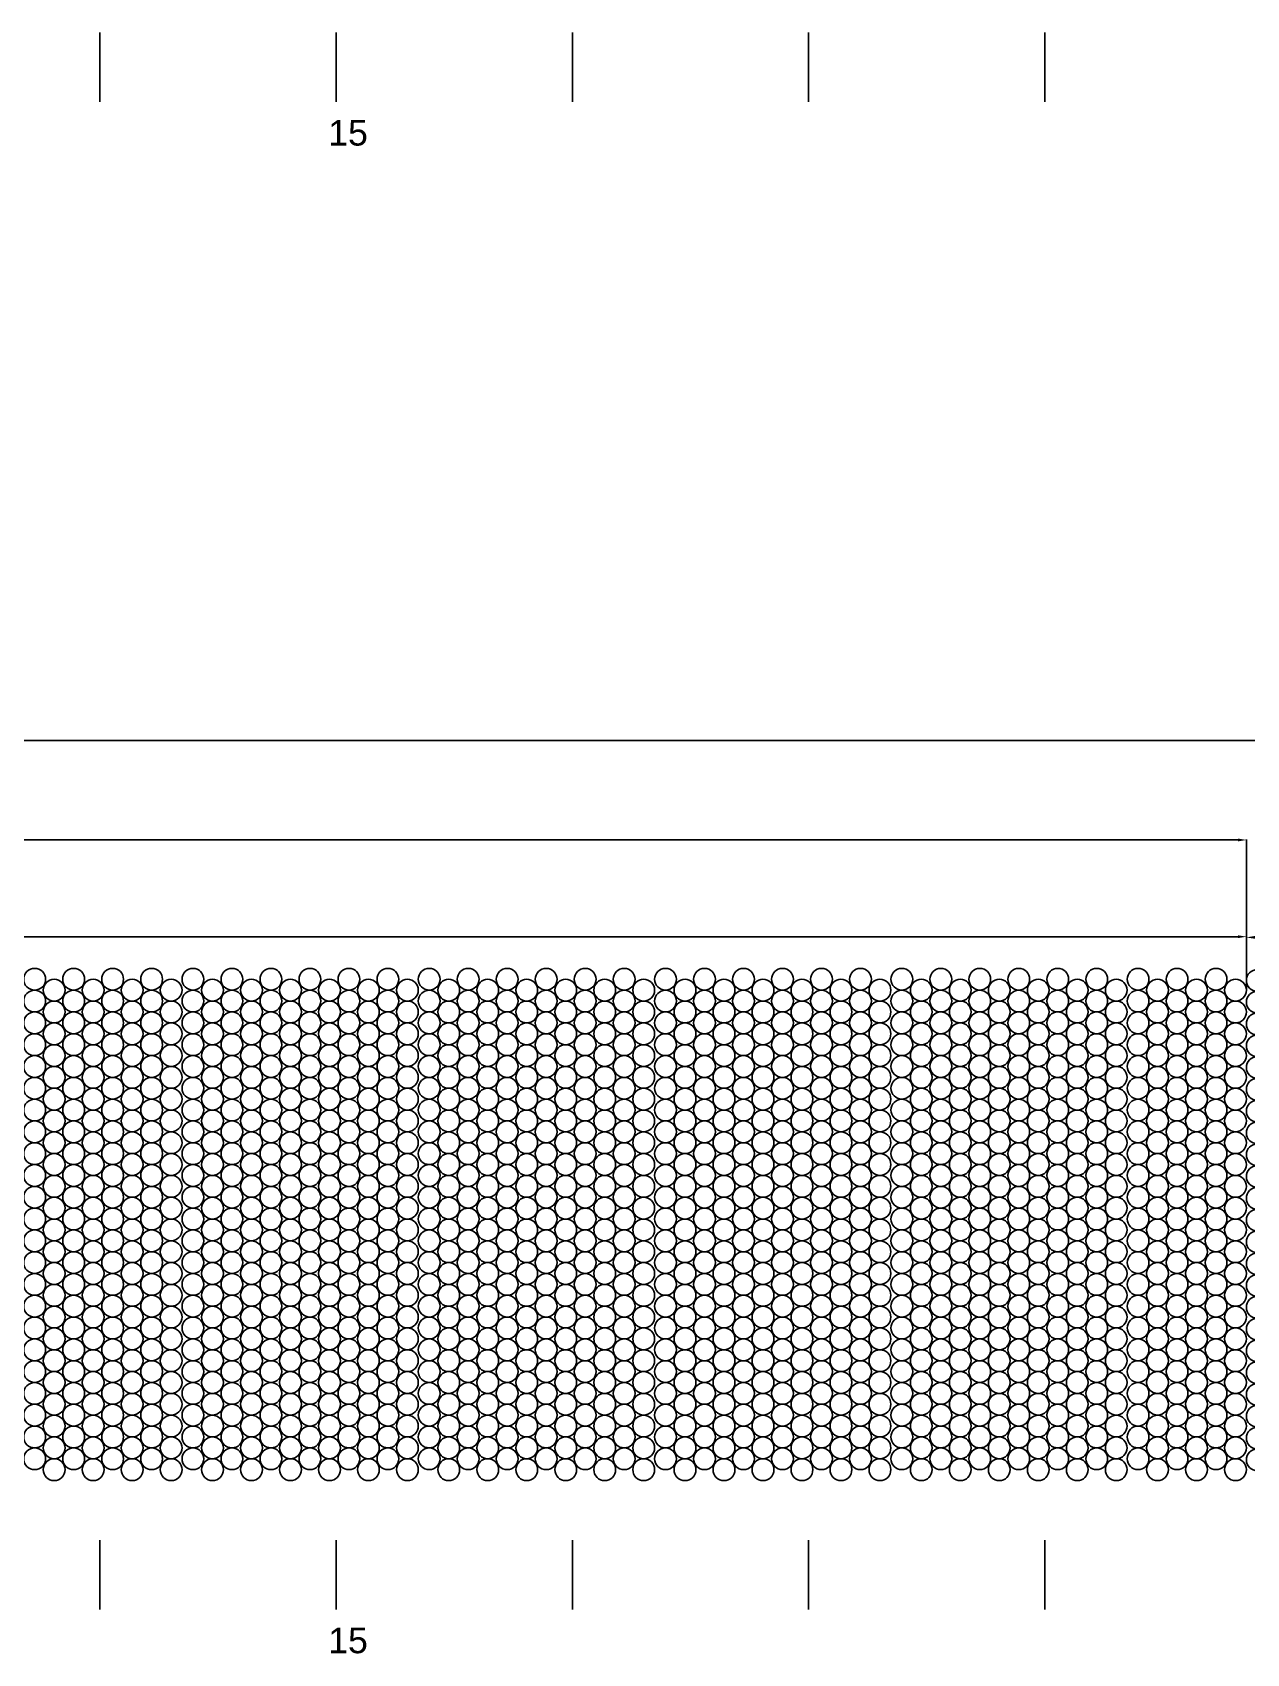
# Model space of a CAD drawing. Header units: millimetres. Extents: x -918 to 51042, y -35619 to 21649.
# Drawn here: x 12064 to 15629, y -35619 to -30858 of the extents above; entities that cross this region are included whole.
import ezdxf

# ---------------------------------------------------------------- set-up
doc = ezdxf.new("R2010")
doc.units = ezdxf.units.MM
doc.layers.add('для лазера', color=7, linetype='Continuous')
doc.styles.get("Standard").update_dxf_attribs({"font": 'arial.ttf'})
doc.dimstyles.new('ISO-25', dxfattribs={"dimtxt": 2.5, "dimasz": 2.5, "dimexe": 1.25, "dimexo": 0.625, "dimtad": 1, "dimtxsty": 'Standard', "dimcen": 2.5, "dimadec": 0, "dimazin": 0, "dimtfac": 1, "dimtmove": 0, "dimatfit": 3, "dimfxl": 1, "dimarcsym": 0})

# ---------------------------------------------------------------- blocks, each defined once
blk = doc.blocks.new('*D48')
at = {"layer": 'Defpoints', "color": 0, "transparency": 16777216}
for p in [(15628.4, -33513.7), (6603.5, -33638.7), (15628.4, -33670.7)]:
    blk.add_point(p, dxfattribs=at)
at = {"layer": 'для лазера', "color": 0, "lineweight": -2, "transparency": 16777216}
for p, q in [((6603.5, -33638.1), (6603.5, -33512.4)), ((6628.5, -33513.7), (15603.4, -33513.7)), ((15628.4, -33670.1), (15628.4, -33512.4))]:
    blk.add_line(p, q, dxfattribs=at)
at = {"layer": 'для лазера', "color": 0, "transparency": 16777216}
for points in [[(6628.5, -33509.5), (6628.5, -33517.9), (6603.5, -33513.7)], [(15603.4, -33509.5), (15603.4, -33517.9), (15628.4, -33513.7)]]:
    blk.add_solid(points, dxfattribs=at)
at = {"layer": 'для лазера', "color": 0, "transparency": 16777216, "insert": (11115.9, -33483), "char_height": 50, "attachment_point": 5}
blk.add_mtext('9024,9', dxfattribs=at)
blk = doc.blocks.new('*D49')
at = {"layer": 'Defpoints', "color": 0, "transparency": 16777216}
for p in [(2549, -33229.6), (2549, -33641.9), (15628.4, -33670.7)]:
    blk.add_point(p, dxfattribs=at)
at = {"layer": 'для лазера', "color": 0, "lineweight": -2, "transparency": 16777216}
for p, q in [((2549, -33641.3), (2549, -33228.4)), ((15628.4, -33670.1), (15628.4, -33228.4)), ((15603.4, -33229.6), (2574, -33229.6))]:
    blk.add_line(p, q, dxfattribs=at)
at = {"layer": 'для лазера', "color": 0, "transparency": 16777216}
for points in [[(2574, -33225.5), (2574, -33233.8), (2549, -33229.6)], [(15603.4, -33225.5), (15603.4, -33233.8), (15628.4, -33229.6)]]:
    blk.add_solid(points, dxfattribs=at)
at = {"layer": 'для лазера', "color": 0, "transparency": 16777216, "insert": (9088.7, -33199), "char_height": 50, "attachment_point": 5}
blk.add_mtext('13079,36', dxfattribs=at)
blk = doc.blocks.new('*D52')
at = {"layer": 'Defpoints', "color": 0, "transparency": 16777216}
for p in [(17709.6, -33515.7), (15628.4, -33642), (17709.6, -33642)]:
    blk.add_point(p, dxfattribs=at)
at = {"layer": 'для лазера', "color": 0, "lineweight": -2, "transparency": 16777216}
for p, q in [((15628.4, -33641.3), (15628.4, -33514.4)), ((15653.4, -33515.7), (17684.6, -33515.7)), ((17709.6, -33641.3), (17709.6, -33514.4))]:
    blk.add_line(p, q, dxfattribs=at)
at = {"layer": 'для лазера', "color": 0, "transparency": 16777216}
for points in [[(15653.4, -33511.5), (15653.4, -33519.8), (15628.4, -33515.7)], [(17684.6, -33511.5), (17684.6, -33519.8), (17709.6, -33515.7)]]:
    blk.add_solid(points, dxfattribs=at)
at = {"layer": 'для лазера', "color": 0, "transparency": 16777216, "insert": (16669, -33485), "char_height": 50, "attachment_point": 5}
blk.add_mtext('2081,28', dxfattribs=at)
blk = doc.blocks.new('*D47')
at = {"layer": 'Defpoints', "color": 0, "transparency": 16777216}
for p in [(2549.1, -32937.7), (2549.1, -33669.9), (20484.7, -33674)]:
    blk.add_point(p, dxfattribs=at)
at = {"layer": 'для лазера', "color": 0, "lineweight": -2, "transparency": 16777216}
for p, q in [((2549.1, -33669.3), (2549.1, -32936.5)), ((20459.7, -32937.7), (2574.1, -32937.7)), ((20484.7, -33673.3), (20484.7, -32936.5))]:
    blk.add_line(p, q, dxfattribs=at)
at = {"layer": 'для лазера', "color": 0, "transparency": 16777216}
for points in [[(2574.1, -32933.5), (2574.1, -32941.9), (2549.1, -32937.7)], [(20459.7, -32933.5), (20459.7, -32941.9), (20484.7, -32937.7)]]:
    blk.add_solid(points, dxfattribs=at)
at = {"layer": 'для лазера', "color": 0, "transparency": 16777216, "insert": (11516.9, -32907), "char_height": 50, "attachment_point": 5}
blk.add_mtext('17935,61', dxfattribs=at)

msp = doc.modelspace()

# ---------------------------------------------------------------- linework, layer by layer
at = {"layer": 'для лазера'}
for p, q in [((12261.664, -30858.247), (12261.664, -31061.719)), ((12955.425, -30858.247), (12955.425, -31061.719)), ((13649.187, -30858.247), (13649.187, -31061.719)), ((14342.949, -30858.247), (14342.949, -31061.719)), ((15036.71, -30858.247), (15036.71, -31061.719)), ((12261.664, -35285.423), (12261.664, -35488.896)), ((12955.425, -35285.423), (12955.425, -35488.896)), ((13649.187, -35285.423), (13649.187, -35488.896)), ((14342.949, -35285.423), (14342.949, -35488.896)), ((15036.71, -35285.423), (15036.71, -35488.896))]:
    msp.add_line(p, q, dxfattribs=at)
at = {"layer": 'для лазера', "color": 30, "true_color": 0xf26722}
for centre in [(12070.294, -33638.714), (12184.794, -33638.714), (12299.294, -33638.714), (12413.794, -33638.714), (12535.056, -33638.714), (12649.556, -33638.714), (12764.056, -33638.714), (12878.556, -33638.714), (12993.056, -33638.714), (13107.556, -33638.714), (13228.817, -33638.714), (13343.317, -33638.714), (13457.817, -33638.714), (13572.317, -33638.714), (13686.817, -33638.714), (13801.317, -33638.714), (13922.579, -33638.714), (14037.079, -33638.714), (14151.579, -33638.714), (14266.079, -33638.714), (14380.579, -33638.714), (14495.079, -33638.714), (14616.341, -33638.714), (14730.841, -33638.714), (14845.341, -33638.714), (14959.841, -33638.714), (15074.341, -33638.714), (15188.841, -33638.714), (15310.102, -33638.714), (15424.602, -33638.714), (15539.102, -33638.714), (12127.556, -33670.714), (12242.056, -33670.714), (12356.556, -33670.714), (12471.056, -33670.714), (12592.317, -33670.714), (12706.817, -33670.714), (12821.317, -33670.714), (12935.817, -33670.714), (13050.317, -33670.714), (13164.817, -33670.714), (13286.079, -33670.714), (13400.579, -33670.714), (13515.079, -33670.714), (13629.579, -33670.714), (13744.079, -33670.714), (13858.579, -33670.714), (13979.841, -33670.714), (14094.341, -33670.714), (14208.841, -33670.714), (14323.341, -33670.714), (14437.841, -33670.714), (14552.341, -33670.714), (14673.602, -33670.714), (14788.102, -33670.714), (14902.602, -33670.714), (15017.102, -33670.714), (15131.602, -33670.714), (15246.102, -33670.714), (15367.364, -33670.714), (15481.864, -33670.714), (15596.364, -33670.714), (12070.294, -33702.714), (12127.556, -33734.714), (12184.794, -33702.714), (12242.056, -33734.714), (12299.294, -33702.714), (12356.556, -33734.714), (12413.794, -33702.714), (12471.056, -33734.714), (12535.056, -33702.714), (12592.317, -33734.714), (12649.556, -33702.714), (12706.817, -33734.714), (12764.056, -33702.714), (12821.317, -33734.714), (12878.556, -33702.714), (12935.817, -33734.714), (12993.056, -33702.714), (13050.317, -33734.714), (13107.556, -33702.714), (13164.817, -33734.714), (13228.817, -33702.714), (13286.079, -33734.714), (13343.317, -33702.714), (13400.579, -33734.714), (13457.817, -33702.714), (13515.079, -33734.714), (13572.317, -33702.714), (13629.579, -33734.714), (13686.817, -33702.714), (13744.079, -33734.714), (13801.317, -33702.714), (13858.579, -33734.714), (13922.579, -33702.714), (13979.841, -33734.714), (14037.079, -33702.714), (14094.341, -33734.714), (14151.579, -33702.714), (14208.841, -33734.714), (14266.079, -33702.714), (14323.341, -33734.714), (14380.579, -33702.714), (14437.841, -33734.714), (14495.079, -33702.714), (14552.341, -33734.714), (14616.341, -33702.714), (14673.602, -33734.714), (14730.841, -33702.714), (14788.102, -33734.714), (14845.341, -33702.714), (14902.602, -33734.714), (14959.841, -33702.714), (15017.102, -33734.714), (15074.341, -33702.714), (15131.602, -33734.714), (15188.841, -33702.714), (15246.102, -33734.714), (15310.102, -33702.714), (15367.364, -33734.714), (15424.602, -33702.714), (15481.864, -33734.714), (15539.102, -33702.714), (15596.364, -33734.714), (12070.294, -33766.714), (12184.794, -33766.714), (12299.294, -33766.714), (12413.794, -33766.714), (12535.056, -33766.714), (12649.556, -33766.714), (12764.056, -33766.714), (12878.556, -33766.714), (12993.056, -33766.714), (13107.556, -33766.714), (13228.817, -33766.714), (13343.317, -33766.714), (13457.817, -33766.714), (13572.317, -33766.714), (13686.817, -33766.714), (13801.317, -33766.714), (13922.579, -33766.714), (14037.079, -33766.714), (14151.579, -33766.714), (14266.079, -33766.714), (14380.579, -33766.714), (14495.079, -33766.714), (14616.341, -33766.714), (14730.841, -33766.714), (14845.341, -33766.714), (14959.841, -33766.714), (15074.341, -33766.714), (15188.841, -33766.714), (15310.102, -33766.714), (15424.602, -33766.714), (15539.102, -33766.714), (12070.294, -33830.714), (12127.556, -33798.714), (12184.794, -33830.714), (12242.056, -33798.714), (12299.294, -33830.714), (12356.556, -33798.714), (12413.794, -33830.714), (12471.056, -33798.714), (12535.056, -33830.714), (12592.317, -33798.714), (12649.556, -33830.714), (12706.817, -33798.714), (12764.056, -33830.714), (12821.317, -33798.714), (12878.556, -33830.714), (12935.817, -33798.714), (12993.056, -33830.714), (13050.317, -33798.714), (13107.556, -33830.714), (13164.817, -33798.714), (13228.817, -33830.714), (13286.079, -33798.714), (13343.317, -33830.714), (13400.579, -33798.714), (13457.817, -33830.714), (13515.079, -33798.714), (13572.317, -33830.714), (13629.579, -33798.714), (13686.817, -33830.714), (13744.079, -33798.714), (13801.317, -33830.714), (13858.579, -33798.714), (13922.579, -33830.714), (13979.841, -33798.714), (14037.079, -33830.714), (14094.341, -33798.714), (14151.579, -33830.714), (14208.841, -33798.714), (14266.079, -33830.714), (14323.341, -33798.714), (14380.579, -33830.714), (14437.841, -33798.714), (14495.079, -33830.714), (14552.341, -33798.714), (14616.341, -33830.714), (14673.602, -33798.714), (14730.841, -33830.714), (14788.102, -33798.714), (14845.341, -33830.714), (14902.602, -33798.714), (14959.841, -33830.714), (15017.102, -33798.714), (15074.341, -33830.714), (15131.602, -33798.714), (15188.841, -33830.714), (15246.102, -33798.714), (15310.102, -33830.714), (15367.364, -33798.714), (15424.602, -33830.714), (15481.864, -33798.714), (15539.102, -33830.714), (15596.364, -33798.714), (12127.556, -33862.714), (12242.056, -33862.714), (12356.556, -33862.714), (12471.056, -33862.714), (12592.317, -33862.714), (12706.817, -33862.714), (12821.317, -33862.714), (12935.817, -33862.714), (13050.317, -33862.714), (13164.817, -33862.714), (13286.079, -33862.714), (13400.579, -33862.714), (13515.079, -33862.714), (13629.579, -33862.714), (13744.079, -33862.714), (13858.579, -33862.714), (13979.841, -33862.714), (14094.341, -33862.714), (14208.841, -33862.714), (14323.341, -33862.714), (14437.841, -33862.714), (14552.341, -33862.714), (14673.602, -33862.714), (14788.102, -33862.714), (14902.602, -33862.714), (15017.102, -33862.714), (15131.602, -33862.714), (15246.102, -33862.714), (15367.364, -33862.714), (15481.864, -33862.714), (15596.364, -33862.714), (12070.294, -33894.714), (12127.556, -33926.714), (12184.794, -33894.714), (12242.056, -33926.714), (12299.294, -33894.714), (12356.556, -33926.714), (12413.794, -33894.714), (12471.056, -33926.714), (12535.056, -33894.714), (12592.317, -33926.714), (12649.556, -33894.714), (12706.817, -33926.714), (12764.056, -33894.714), (12821.317, -33926.714), (12878.556, -33894.714), (12935.817, -33926.714), (12993.056, -33894.714), (13050.317, -33926.714), (13107.556, -33894.714), (13164.817, -33926.714), (13228.817, -33894.714), (13286.079, -33926.714), (13343.317, -33894.714), (13400.579, -33926.714), (13457.817, -33894.714), (13515.079, -33926.714), (13572.317, -33894.714), (13629.579, -33926.714), (13686.817, -33894.714), (13744.079, -33926.714), (13801.317, -33894.714), (13858.579, -33926.714), (13922.579, -33894.714), (13979.841, -33926.714), (14037.079, -33894.714), (14094.341, -33926.714), (14151.579, -33894.714), (14208.841, -33926.714), (14266.079, -33894.714), (14323.341, -33926.714), (14380.579, -33894.714), (14437.841, -33926.714), (14495.079, -33894.714), (14552.341, -33926.714), (14616.341, -33894.714), (14673.602, -33926.714), (14730.841, -33894.714), (14788.102, -33926.714), (14845.341, -33894.714), (14902.602, -33926.714), (14959.841, -33894.714), (15017.102, -33926.714), (15074.341, -33894.714), (15131.602, -33926.714), (15188.841, -33894.714), (15246.102, -33926.714), (15310.102, -33894.714), (15367.364, -33926.714), (15424.602, -33894.714), (15481.864, -33926.714), (15539.102, -33894.714), (15596.364, -33926.714), (12070.294, -33958.714), (12184.794, -33958.714), (12299.294, -33958.714), (12413.794, -33958.714), (12535.056, -33958.714), (12649.556, -33958.714), (12764.056, -33958.714), (12878.556, -33958.714), (12993.056, -33958.714), (13107.556, -33958.714), (13228.817, -33958.714), (13343.317, -33958.714), (13457.817, -33958.714), (13572.317, -33958.714), (13686.817, -33958.714), (13801.317, -33958.714), (13922.579, -33958.714), (14037.079, -33958.714), (14151.579, -33958.714), (14266.079, -33958.714), (14380.579, -33958.714), (14495.079, -33958.714), (14616.341, -33958.714), (14730.841, -33958.714), (14845.341, -33958.714), (14959.841, -33958.714), (15074.341, -33958.714), (15188.841, -33958.714), (15310.102, -33958.714), (15424.602, -33958.714), (15539.102, -33958.714), (12127.556, -33990.714), (12242.056, -33990.714), (12356.556, -33990.714), (12471.056, -33990.714), (12592.317, -33990.714), (12706.817, -33990.714), (12821.317, -33990.714), (12935.817, -33990.714), (13050.317, -33990.714), (13164.817, -33990.714), (13286.079, -33990.714), (13400.579, -33990.714), (13515.079, -33990.714), (13629.579, -33990.714), (13744.079, -33990.714), (13858.579, -33990.714), (13979.841, -33990.714), (14094.341, -33990.714), (14208.841, -33990.714), (14323.341, -33990.714), (14437.841, -33990.714), (14552.341, -33990.714), (14673.602, -33990.714), (14788.102, -33990.714), (14902.602, -33990.714), (15017.102, -33990.714), (15131.602, -33990.714), (15246.102, -33990.714), (15367.364, -33990.714), (15481.864, -33990.714), (15596.364, -33990.714), (12070.294, -34022.714), (12127.556, -34054.714), (12184.794, -34022.714), (12242.056, -34054.714), (12299.294, -34022.714), (12356.556, -34054.714), (12413.794, -34022.714), (12471.056, -34054.714), (12535.056, -34022.714), (12592.317, -34054.714), (12649.556, -34022.714), (12706.817, -34054.714), (12764.056, -34022.714), (12821.317, -34054.714), (12878.556, -34022.714), (12935.817, -34054.714), (12993.056, -34022.714), (13050.317, -34054.714), (13107.556, -34022.714), (13164.817, -34054.714), (13228.817, -34022.714), (13286.079, -34054.714), (13343.317, -34022.714), (13400.579, -34054.714), (13457.817, -34022.714), (13515.079, -34054.714), (13572.317, -34022.714), (13629.579, -34054.714), (13686.817, -34022.714), (13744.079, -34054.714), (13801.317, -34022.714), (13858.579, -34054.714), (13922.579, -34022.714), (13979.841, -34054.714), (14037.079, -34022.714), (14094.341, -34054.714), (14151.579, -34022.714), (14208.841, -34054.714), (14266.079, -34022.714), (14323.341, -34054.714), (14380.579, -34022.714), (14437.841, -34054.714), (14495.079, -34022.714), (14552.341, -34054.714), (14616.341, -34022.714), (14673.602, -34054.714), (14730.841, -34022.714), (14788.102, -34054.714), (14845.341, -34022.714), (14902.602, -34054.714), (14959.841, -34022.714), (15017.102, -34054.714), (15074.341, -34022.714), (15131.602, -34054.714), (15188.841, -34022.714), (15246.102, -34054.714), (15310.102, -34022.714), (15367.364, -34054.714), (15424.602, -34022.714), (15481.864, -34054.714), (15539.102, -34022.714), (15596.364, -34054.714), (12070.294, -34086.714), (12184.794, -34086.714), (12299.294, -34086.714), (12413.794, -34086.714), (12535.056, -34086.714), (12649.556, -34086.714), (12764.056, -34086.714), (12878.556, -34086.714), (12993.056, -34086.714), (13107.556, -34086.714), (13228.817, -34086.714), (13343.317, -34086.714), (13457.817, -34086.714), (13572.317, -34086.714), (13686.817, -34086.714), (13801.317, -34086.714), (13922.579, -34086.714), (14037.079, -34086.714), (14151.579, -34086.714), (14266.079, -34086.714), (14380.579, -34086.714), (14495.079, -34086.714), (14616.341, -34086.714), (14730.841, -34086.714), (14845.341, -34086.714), (14959.841, -34086.714), (15074.341, -34086.714), (15188.841, -34086.714), (15310.102, -34086.714), (15424.602, -34086.714), (15539.102, -34086.714), (12070.294, -34150.714), (12127.556, -34118.714), (12184.794, -34150.714), (12242.056, -34118.714), (12299.294, -34150.714), (12356.556, -34118.714), (12413.794, -34150.714), (12471.056, -34118.714), (12535.056, -34150.714), (12592.317, -34118.714), (12649.556, -34150.714), (12706.817, -34118.714), (12764.056, -34150.714), (12821.317, -34118.714), (12878.556, -34150.714), (12935.817, -34118.714), (12993.056, -34150.714), (13050.317, -34118.714), (13107.556, -34150.714), (13164.817, -34118.714), (13228.817, -34150.714), (13286.079, -34118.714), (13343.317, -34150.714), (13400.579, -34118.714), (13457.817, -34150.714), (13515.079, -34118.714), (13572.317, -34150.714), (13629.579, -34118.714), (13686.817, -34150.714), (13744.079, -34118.714), (13801.317, -34150.714), (13858.579, -34118.714), (13922.579, -34150.714), (13979.841, -34118.714), (14037.079, -34150.714), (14094.341, -34118.714), (14151.579, -34150.714), (14208.841, -34118.714), (14266.079, -34150.714), (14323.341, -34118.714), (14380.579, -34150.714), (14437.841, -34118.714), (14495.079, -34150.714), (14552.341, -34118.714), (14616.341, -34150.714), (14673.602, -34118.714), (14730.841, -34150.714), (14788.102, -34118.714), (14845.341, -34150.714), (14902.602, -34118.714), (14959.841, -34150.714), (15017.102, -34118.714), (15074.341, -34150.714), (15131.602, -34118.714), (15188.841, -34150.714), (15246.102, -34118.714), (15310.102, -34150.714), (15367.364, -34118.714), (15424.602, -34150.714), (15481.864, -34118.714), (15539.102, -34150.714), (15596.364, -34118.714), (12127.556, -34182.714), (12242.056, -34182.714), (12356.556, -34182.714), (12471.056, -34182.714), (12592.317, -34182.714), (12706.817, -34182.714), (12821.317, -34182.714), (12935.817, -34182.714), (13050.317, -34182.714), (13164.817, -34182.714), (13286.079, -34182.714), (13400.579, -34182.714), (13515.079, -34182.714), (13629.579, -34182.714), (13744.079, -34182.714), (13858.579, -34182.714), (13979.841, -34182.714), (14094.341, -34182.714), (14208.841, -34182.714), (14323.341, -34182.714), (14437.841, -34182.714), (14552.341, -34182.714), (14673.602, -34182.714), (14788.102, -34182.714), (14902.602, -34182.714), (15017.102, -34182.714), (15131.602, -34182.714), (15246.102, -34182.714), (15367.364, -34182.714), (15481.864, -34182.714), (15596.364, -34182.714), (12070.294, -34214.714), (12127.556, -34246.714), (12184.794, -34214.714), (12242.056, -34246.714), (12299.294, -34214.714), (12356.556, -34246.714), (12413.794, -34214.714), (12471.056, -34246.714), (12535.056, -34214.714), (12592.317, -34246.714), (12649.556, -34214.714), (12706.817, -34246.714), (12764.056, -34214.714), (12821.317, -34246.714), (12878.556, -34214.714), (12935.817, -34246.714), (12993.056, -34214.714), (13050.317, -34246.714), (13107.556, -34214.714), (13164.817, -34246.714), (13228.817, -34214.714), (13286.079, -34246.714), (13343.317, -34214.714), (13400.579, -34246.714), (13457.817, -34214.714), (13515.079, -34246.714), (13572.317, -34214.714), (13629.579, -34246.714), (13686.817, -34214.714), (13744.079, -34246.714), (13801.317, -34214.714), (13858.579, -34246.714), (13922.579, -34214.714), (13979.841, -34246.714), (14037.079, -34214.714), (14094.341, -34246.714), (14151.579, -34214.714), (14208.841, -34246.714), (14266.079, -34214.714), (14323.341, -34246.714), (14380.579, -34214.714), (14437.841, -34246.714), (14495.079, -34214.714), (14552.341, -34246.714), (14616.341, -34214.714), (14673.602, -34246.714), (14730.841, -34214.714), (14788.102, -34246.714), (14845.341, -34214.714), (14902.602, -34246.714), (14959.841, -34214.714), (15017.102, -34246.714), (15074.341, -34214.714), (15131.602, -34246.714), (15188.841, -34214.714), (15246.102, -34246.714), (15310.102, -34214.714), (15367.364, -34246.714), (15424.602, -34214.714), (15481.864, -34246.714), (15539.102, -34214.714), (15596.364, -34246.714), (12070.294, -34278.714), (12184.794, -34278.714), (12299.294, -34278.714), (12413.794, -34278.714), (12535.056, -34278.714), (12649.556, -34278.714), (12764.056, -34278.714), (12878.556, -34278.714), (12993.056, -34278.714), (13107.556, -34278.714), (13228.817, -34278.714), (13343.317, -34278.714), (13457.817, -34278.714), (13572.317, -34278.714), (13686.817, -34278.714), (13801.317, -34278.714), (13922.579, -34278.714), (14037.079, -34278.714), (14151.579, -34278.714), (14266.079, -34278.714), (14380.579, -34278.714), (14495.079, -34278.714), (14616.341, -34278.714), (14730.841, -34278.714), (14845.341, -34278.714), (14959.841, -34278.714), (15074.341, -34278.714), (15188.841, -34278.714), (15310.102, -34278.714), (15424.602, -34278.714), (15539.102, -34278.714), (12070.294, -34342.714), (12127.556, -34310.714), (12184.794, -34342.714), (12242.056, -34310.714), (12299.294, -34342.714), (12356.556, -34310.714), (12413.794, -34342.714), (12471.056, -34310.714), (12535.056, -34342.714), (12592.317, -34310.714), (12649.556, -34342.714), (12706.817, -34310.714), (12764.056, -34342.714), (12821.317, -34310.714), (12878.556, -34342.714), (12935.817, -34310.714), (12993.056, -34342.714), (13050.317, -34310.714), (13107.556, -34342.714), (13164.817, -34310.714), (13228.817, -34342.714), (13286.079, -34310.714), (13343.317, -34342.714), (13400.579, -34310.714), (13457.817, -34342.714), (13515.079, -34310.714), (13572.317, -34342.714), (13629.579, -34310.714), (13686.817, -34342.714), (13744.079, -34310.714), (13801.317, -34342.714), (13858.579, -34310.714), (13922.579, -34342.714), (13979.841, -34310.714), (14037.079, -34342.714), (14094.341, -34310.714), (14151.579, -34342.714), (14208.841, -34310.714), (14266.079, -34342.714), (14323.341, -34310.714), (14380.579, -34342.714), (14437.841, -34310.714), (14495.079, -34342.714), (14552.341, -34310.714), (14616.341, -34342.714), (14673.602, -34310.714), (14730.841, -34342.714), (14788.102, -34310.714), (14845.341, -34342.714), (14902.602, -34310.714), (14959.841, -34342.714), (15017.102, -34310.714), (15074.341, -34342.714), (15131.602, -34310.714), (15188.841, -34342.714), (15246.102, -34310.714), (15310.102, -34342.714), (15367.364, -34310.714), (15424.602, -34342.714), (15481.864, -34310.714), (15539.102, -34342.714), (15596.364, -34310.714), (12127.556, -34374.714), (12242.056, -34374.714), (12356.556, -34374.714), (12471.056, -34374.714), (12592.317, -34374.714), (12706.817, -34374.714), (12821.317, -34374.714), (12935.817, -34374.714), (13050.317, -34374.714), (13164.817, -34374.714), (13286.079, -34374.714), (13400.579, -34374.714), (13515.079, -34374.714), (13629.579, -34374.714), (13744.079, -34374.714), (13858.579, -34374.714), (13979.841, -34374.714), (14094.341, -34374.714), (14208.841, -34374.714), (14323.341, -34374.714), (14437.841, -34374.714), (14552.341, -34374.714), (14673.602, -34374.714), (14788.102, -34374.714), (14902.602, -34374.714), (15017.102, -34374.714), (15131.602, -34374.714), (15246.102, -34374.714), (15367.364, -34374.714), (15481.864, -34374.714), (15596.364, -34374.714), (12070.294, -34406.714), (12127.556, -34438.714), (12184.794, -34406.714), (12242.056, -34438.714), (12299.294, -34406.714), (12356.556, -34438.714), (12413.794, -34406.714), (12471.056, -34438.714), (12535.056, -34406.714), (12592.317, -34438.714), (12649.556, -34406.714), (12706.817, -34438.714), (12764.056, -34406.714), (12821.317, -34438.714), (12878.556, -34406.714), (12935.817, -34438.714), (12993.056, -34406.714), (13050.317, -34438.714), (13107.556, -34406.714), (13164.817, -34438.714), (13228.817, -34406.714), (13286.079, -34438.714), (13343.317, -34406.714), (13400.579, -34438.714), (13457.817, -34406.714), (13515.079, -34438.714), (13572.317, -34406.714), (13629.579, -34438.714), (13686.817, -34406.714), (13744.079, -34438.714), (13801.317, -34406.714), (13858.579, -34438.714), (13922.579, -34406.714), (13979.841, -34438.714), (14037.079, -34406.714), (14094.341, -34438.714), (14151.579, -34406.714), (14208.841, -34438.714), (14266.079, -34406.714), (14323.341, -34438.714), (14380.579, -34406.714), (14437.841, -34438.714), (14495.079, -34406.714), (14552.341, -34438.714), (14616.341, -34406.714), (14673.602, -34438.714), (14730.841, -34406.714), (14788.102, -34438.714), (14845.341, -34406.714), (14902.602, -34438.714), (14959.841, -34406.714), (15017.102, -34438.714), (15074.341, -34406.714), (15131.602, -34438.714), (15188.841, -34406.714), (15246.102, -34438.714), (15310.102, -34406.714), (15367.364, -34438.714), (15424.602, -34406.714), (15481.864, -34438.714), (15539.102, -34406.714), (15596.364, -34438.714), (12070.294, -34470.714), (12184.794, -34470.714), (12299.294, -34470.714), (12413.794, -34470.714), (12535.056, -34470.714), (12649.556, -34470.714), (12764.056, -34470.714), (12878.556, -34470.714), (12993.056, -34470.714), (13107.556, -34470.714), (13228.817, -34470.714), (13343.317, -34470.714), (13457.817, -34470.714), (13572.317, -34470.714), (13686.817, -34470.714), (13801.317, -34470.714), (13922.579, -34470.714), (14037.079, -34470.714), (14151.579, -34470.714), (14266.079, -34470.714), (14380.579, -34470.714), (14495.079, -34470.714), (14616.341, -34470.714), (14730.841, -34470.714), (14845.341, -34470.714), (14959.841, -34470.714), (15074.341, -34470.714), (15188.841, -34470.714), (15310.102, -34470.714), (15424.602, -34470.714), (15539.102, -34470.714), (12070.294, -34534.714), (12127.556, -34502.714), (12184.794, -34534.714), (12242.056, -34502.714), (12299.294, -34534.714), (12356.556, -34502.714), (12413.794, -34534.714), (12471.056, -34502.714), (12535.056, -34534.714), (12592.317, -34502.714), (12649.556, -34534.714), (12706.817, -34502.714), (12764.056, -34534.714), (12821.317, -34502.714), (12878.556, -34534.714), (12935.817, -34502.714), (12993.056, -34534.714), (13050.317, -34502.714), (13107.556, -34534.714), (13164.817, -34502.714), (13228.817, -34534.714), (13286.079, -34502.714), (13343.317, -34534.714), (13400.579, -34502.714), (13457.817, -34534.714), (13515.079, -34502.714), (13572.317, -34534.714), (13629.579, -34502.714), (13686.817, -34534.714), (13744.079, -34502.714), (13801.317, -34534.714), (13858.579, -34502.714), (13922.579, -34534.714), (13979.841, -34502.714), (14037.079, -34534.714), (14094.341, -34502.714), (14151.579, -34534.714), (14208.841, -34502.714), (14266.079, -34534.714), (14323.341, -34502.714), (14380.579, -34534.714), (14437.841, -34502.714), (14495.079, -34534.714), (14552.341, -34502.714), (14616.341, -34534.714), (14673.602, -34502.714), (14730.841, -34534.714), (14788.102, -34502.714), (14845.341, -34534.714), (14902.602, -34502.714), (14959.841, -34534.714), (15017.102, -34502.714), (15074.341, -34534.714), (15131.602, -34502.714), (15188.841, -34534.714), (15246.102, -34502.714), (15310.102, -34534.714), (15367.364, -34502.714), (15424.602, -34534.714), (15481.864, -34502.714), (15539.102, -34534.714), (15596.364, -34502.714), (12127.556, -34566.714), (12242.056, -34566.714), (12356.556, -34566.714), (12471.056, -34566.714), (12592.317, -34566.714), (12706.817, -34566.714), (12821.317, -34566.714), (12935.817, -34566.714), (13050.317, -34566.714), (13164.817, -34566.714), (13286.079, -34566.714), (13400.579, -34566.714), (13515.079, -34566.714), (13629.579, -34566.714), (13744.079, -34566.714), (13858.579, -34566.714), (13979.841, -34566.714), (14094.341, -34566.714), (14208.841, -34566.714), (14323.341, -34566.714), (14437.841, -34566.714), (14552.341, -34566.714), (14673.602, -34566.714), (14788.102, -34566.714), (14902.602, -34566.714), (15017.102, -34566.714), (15131.602, -34566.714), (15246.102, -34566.714), (15367.364, -34566.714), (15481.864, -34566.714), (15596.364, -34566.714), (12070.294, -34598.714), (12127.556, -34630.714), (12184.794, -34598.714), (12242.056, -34630.714), (12299.294, -34598.714), (12356.556, -34630.714), (12413.794, -34598.714), (12471.056, -34630.714), (12535.056, -34598.714), (12592.317, -34630.714), (12649.556, -34598.714), (12706.817, -34630.714), (12764.056, -34598.714), (12821.317, -34630.714), (12878.556, -34598.714), (12935.817, -34630.714), (12993.056, -34598.714), (13050.317, -34630.714), (13107.556, -34598.714), (13164.817, -34630.714), (13228.817, -34598.714), (13286.079, -34630.714), (13343.317, -34598.714), (13400.579, -34630.714), (13457.817, -34598.714), (13515.079, -34630.714), (13572.317, -34598.714), (13629.579, -34630.714), (13686.817, -34598.714), (13744.079, -34630.714), (13801.317, -34598.714), (13858.579, -34630.714), (13922.579, -34598.714), (13979.841, -34630.714), (14037.079, -34598.714), (14094.341, -34630.714), (14151.579, -34598.714), (14208.841, -34630.714), (14266.079, -34598.714), (14323.341, -34630.714), (14380.579, -34598.714), (14437.841, -34630.714), (14495.079, -34598.714), (14552.341, -34630.714), (14616.341, -34598.714), (14673.602, -34630.714), (14730.841, -34598.714), (14788.102, -34630.714), (14845.341, -34598.714), (14902.602, -34630.714), (14959.841, -34598.714), (15017.102, -34630.714), (15074.341, -34598.714), (15131.602, -34630.714), (15188.841, -34598.714), (15246.102, -34630.714), (15310.102, -34598.714), (15367.364, -34630.714), (15424.602, -34598.714), (15481.864, -34630.714), (15539.102, -34598.714), (15596.364, -34630.714), (12070.294, -34662.714), (12184.794, -34662.714), (12299.294, -34662.714), (12413.794, -34662.714), (12535.056, -34662.714), (12649.556, -34662.714), (12764.056, -34662.714), (12878.556, -34662.714), (12993.056, -34662.714), (13107.556, -34662.714), (13228.817, -34662.714), (13343.317, -34662.714), (13457.817, -34662.714), (13572.317, -34662.714), (13686.817, -34662.714), (13801.317, -34662.714), (13922.579, -34662.714), (14037.079, -34662.714), (14151.579, -34662.714), (14266.079, -34662.714), (14380.579, -34662.714), (14495.079, -34662.714), (14616.341, -34662.714), (14730.841, -34662.714), (14845.341, -34662.714), (14959.841, -34662.714), (15074.341, -34662.714), (15188.841, -34662.714), (15310.102, -34662.714), (15424.602, -34662.714), (15539.102, -34662.714), (12070.294, -34726.714), (12127.556, -34694.714), (12184.794, -34726.714), (12242.056, -34694.714), (12299.294, -34726.714), (12356.556, -34694.714), (12413.794, -34726.714), (12471.056, -34694.714), (12535.056, -34726.714), (12592.317, -34694.714), (12649.556, -34726.714), (12706.817, -34694.714), (12764.056, -34726.714), (12821.317, -34694.714), (12878.556, -34726.714), (12935.817, -34694.714), (12993.056, -34726.714), (13050.317, -34694.714), (13107.556, -34726.714), (13164.817, -34694.714), (13228.817, -34726.714), (13286.079, -34694.714), (13343.317, -34726.714), (13400.579, -34694.714), (13457.817, -34726.714), (13515.079, -34694.714), (13572.317, -34726.714), (13629.579, -34694.714), (13686.817, -34726.714), (13744.079, -34694.714), (13801.317, -34726.714), (13858.579, -34694.714), (13922.579, -34726.714), (13979.841, -34694.714), (14037.079, -34726.714), (14094.341, -34694.714), (14151.579, -34726.714), (14208.841, -34694.714), (14266.079, -34726.714), (14323.341, -34694.714), (14380.579, -34726.714), (14437.841, -34694.714), (14495.079, -34726.714), (14552.341, -34694.714), (14616.341, -34726.714), (14673.602, -34694.714), (14730.841, -34726.714), (14788.102, -34694.714), (14845.341, -34726.714), (14902.602, -34694.714), (14959.841, -34726.714), (15017.102, -34694.714), (15074.341, -34726.714), (15131.602, -34694.714), (15188.841, -34726.714), (15246.102, -34694.714), (15310.102, -34726.714), (15367.364, -34694.714), (15424.602, -34726.714), (15481.864, -34694.714), (15539.102, -34726.714), (15596.364, -34694.714), (12127.556, -34758.714), (12242.056, -34758.714), (12356.556, -34758.714), (12471.056, -34758.714), (12592.317, -34758.714), (12706.817, -34758.714), (12821.317, -34758.714), (12935.817, -34758.714), (13050.317, -34758.714), (13164.817, -34758.714), (13286.079, -34758.714), (13400.579, -34758.714), (13515.079, -34758.714), (13629.579, -34758.714), (13744.079, -34758.714), (13858.579, -34758.714), (13979.841, -34758.714), (14094.341, -34758.714), (14208.841, -34758.714), (14323.341, -34758.714), (14437.841, -34758.714), (14552.341, -34758.714), (14673.602, -34758.714), (14788.102, -34758.714), (14902.602, -34758.714), (15017.102, -34758.714), (15131.602, -34758.714), (15246.102, -34758.714), (15367.364, -34758.714), (15481.864, -34758.714), (15596.364, -34758.714), (12070.294, -34790.714), (12127.556, -34822.714), (12184.794, -34790.714), (12242.056, -34822.714), (12299.294, -34790.714), (12356.556, -34822.714), (12413.794, -34790.714), (12471.056, -34822.714), (12535.056, -34790.714), (12592.317, -34822.714), (12649.556, -34790.714), (12706.817, -34822.714), (12764.056, -34790.714), (12821.317, -34822.714), (12878.556, -34790.714), (12935.817, -34822.714), (12993.056, -34790.714), (13050.317, -34822.714), (13107.556, -34790.714), (13164.817, -34822.714), (13228.817, -34790.714), (13286.079, -34822.714), (13343.317, -34790.714), (13400.579, -34822.714), (13457.817, -34790.714), (13515.079, -34822.714), (13572.317, -34790.714), (13629.579, -34822.714), (13686.817, -34790.714), (13744.079, -34822.714), (13801.317, -34790.714), (13858.579, -34822.714), (13922.579, -34790.714), (13979.841, -34822.714), (14037.079, -34790.714), (14094.341, -34822.714), (14151.579, -34790.714), (14208.841, -34822.714), (14266.079, -34790.714), (14323.341, -34822.714), (14380.579, -34790.714), (14437.841, -34822.714), (14495.079, -34790.714), (14552.341, -34822.714), (14616.341, -34790.714), (14673.602, -34822.714), (14730.841, -34790.714), (14788.102, -34822.714), (14845.341, -34790.714), (14902.602, -34822.714), (14959.841, -34790.714), (15017.102, -34822.714), (15074.341, -34790.714), (15131.602, -34822.714), (15188.841, -34790.714), (15246.102, -34822.714), (15310.102, -34790.714), (15367.364, -34822.714), (15424.602, -34790.714), (15481.864, -34822.714), (15539.102, -34790.714), (15596.364, -34822.714), (12070.294, -34854.714), (12184.794, -34854.714), (12299.294, -34854.714), (12413.794, -34854.714), (12535.056, -34854.714), (12649.556, -34854.714), (12764.056, -34854.714), (12878.556, -34854.714), (12993.056, -34854.714), (13107.556, -34854.714), (13228.817, -34854.714), (13343.317, -34854.714), (13457.817, -34854.714), (13572.317, -34854.714), (13686.817, -34854.714), (13801.317, -34854.714), (13922.579, -34854.714), (14037.079, -34854.714), (14151.579, -34854.714), (14266.079, -34854.714), (14380.579, -34854.714), (14495.079, -34854.714), (14616.341, -34854.714), (14730.841, -34854.714), (14845.341, -34854.714), (14959.841, -34854.714), (15074.341, -34854.714), (15188.841, -34854.714), (15310.102, -34854.714), (15424.602, -34854.714), (15539.102, -34854.714), (12070.294, -34918.714), (12127.556, -34886.714), (12184.794, -34918.714), (12242.056, -34886.714), (12299.294, -34918.714), (12356.556, -34886.714), (12413.794, -34918.714), (12471.056, -34886.714), (12535.056, -34918.714), (12592.317, -34886.714), (12649.556, -34918.714), (12706.817, -34886.714), (12764.056, -34918.714), (12821.317, -34886.714), (12878.556, -34918.714), (12935.817, -34886.714), (12993.056, -34918.714), (13050.317, -34886.714), (13107.556, -34918.714), (13164.817, -34886.714), (13228.817, -34918.714), (13286.079, -34886.714), (13343.317, -34918.714), (13400.579, -34886.714), (13457.817, -34918.714), (13515.079, -34886.714), (13572.317, -34918.714), (13629.579, -34886.714), (13686.817, -34918.714), (13744.079, -34886.714), (13801.317, -34918.714), (13858.579, -34886.714), (13922.579, -34918.714), (13979.841, -34886.714), (14037.079, -34918.714), (14094.341, -34886.714), (14151.579, -34918.714), (14208.841, -34886.714), (14266.079, -34918.714), (14323.341, -34886.714), (14380.579, -34918.714), (14437.841, -34886.714), (14495.079, -34918.714), (14552.341, -34886.714), (14616.341, -34918.714), (14673.602, -34886.714), (14730.841, -34918.714), (14788.102, -34886.714), (14845.341, -34918.714), (14902.602, -34886.714), (14959.841, -34918.714), (15017.102, -34886.714), (15074.341, -34918.714), (15131.602, -34886.714), (15188.841, -34918.714), (15246.102, -34886.714), (15310.102, -34918.714), (15367.364, -34886.714), (15424.602, -34918.714), (15481.864, -34886.714), (15539.102, -34918.714), (15596.364, -34886.714), (12127.556, -34950.714), (12242.056, -34950.714), (12356.556, -34950.714), (12471.056, -34950.714), (12592.317, -34950.714), (12706.817, -34950.714), (12821.317, -34950.714), (12935.817, -34950.714), (13050.317, -34950.714), (13164.817, -34950.714), (13286.079, -34950.714), (13400.579, -34950.714), (13515.079, -34950.714), (13629.579, -34950.714), (13744.079, -34950.714), (13858.579, -34950.714), (13979.841, -34950.714), (14094.341, -34950.714), (14208.841, -34950.714), (14323.341, -34950.714), (14437.841, -34950.714), (14552.341, -34950.714), (14673.602, -34950.714), (14788.102, -34950.714), (14902.602, -34950.714), (15017.102, -34950.714), (15131.602, -34950.714), (15246.102, -34950.714), (15367.364, -34950.714), (15481.864, -34950.714), (15596.364, -34950.714), (12070.294, -34982.714), (12127.556, -35014.714), (12184.794, -34982.714), (12242.056, -35014.714), (12299.294, -34982.714), (12356.556, -35014.714), (12413.794, -34982.714), (12471.056, -35014.714), (12535.056, -34982.714), (12592.317, -35014.714), (12649.556, -34982.714), (12706.817, -35014.714), (12764.056, -34982.714), (12821.317, -35014.714), (12878.556, -34982.714), (12935.817, -35014.714), (12993.056, -34982.714), (13050.317, -35014.714), (13107.556, -34982.714), (13164.817, -35014.714), (13228.817, -34982.714), (13286.079, -35014.714), (13343.317, -34982.714), (13400.579, -35014.714), (13457.817, -34982.714), (13515.079, -35014.714), (13572.317, -34982.714), (13629.579, -35014.714), (13686.817, -34982.714), (13744.079, -35014.714), (13801.317, -34982.714), (13858.579, -35014.714), (13922.579, -34982.714), (13979.841, -35014.714), (14037.079, -34982.714), (14094.341, -35014.714), (14151.579, -34982.714), (14208.841, -35014.714), (14266.079, -34982.714), (14323.341, -35014.714), (14380.579, -34982.714), (14437.841, -35014.714), (14495.079, -34982.714), (14552.341, -35014.714), (14616.341, -34982.714), (14673.602, -35014.714), (14730.841, -34982.714), (14788.102, -35014.714), (14845.341, -34982.714), (14902.602, -35014.714), (14959.841, -34982.714), (15017.102, -35014.714), (15074.341, -34982.714), (15131.602, -35014.714), (15188.841, -34982.714), (15246.102, -35014.714), (15310.102, -34982.714), (15367.364, -35014.714), (15424.602, -34982.714), (15481.864, -35014.714), (15539.102, -34982.714), (15596.364, -35014.714), (12070.294, -35046.714), (12184.794, -35046.714), (12299.294, -35046.714), (12413.794, -35046.714), (12535.056, -35046.714), (12649.556, -35046.714), (12764.056, -35046.714), (12878.556, -35046.714), (12993.056, -35046.714), (13107.556, -35046.714), (13228.817, -35046.714), (13343.317, -35046.714), (13457.817, -35046.714), (13572.317, -35046.714), (13686.817, -35046.714), (13801.317, -35046.714), (13922.579, -35046.714), (14037.079, -35046.714), (14151.579, -35046.714), (14266.079, -35046.714), (14380.579, -35046.714), (14495.079, -35046.714), (14616.341, -35046.714), (14730.841, -35046.714), (14845.341, -35046.714), (14959.841, -35046.714), (15074.341, -35046.714), (15188.841, -35046.714), (15310.102, -35046.714), (15424.602, -35046.714), (15539.102, -35046.714), (12127.556, -35078.714), (12242.056, -35078.714), (12356.556, -35078.714), (12471.056, -35078.714), (12592.317, -35078.714), (12706.817, -35078.714), (12821.317, -35078.714), (12935.817, -35078.714), (13050.317, -35078.714), (13164.817, -35078.714), (13286.079, -35078.714), (13400.579, -35078.714), (13515.079, -35078.714), (13629.579, -35078.714), (13744.079, -35078.714), (13858.579, -35078.714), (13979.841, -35078.714), (14094.341, -35078.714), (14208.841, -35078.714), (14323.341, -35078.714), (14437.841, -35078.714), (14552.341, -35078.714), (14673.602, -35078.714), (14788.102, -35078.714), (14902.602, -35078.714), (15017.102, -35078.714), (15131.602, -35078.714), (15246.102, -35078.714), (15367.364, -35078.714), (15481.864, -35078.714), (15596.364, -35078.714)]:
    msp.add_circle(centre, 32, dxfattribs=at)
at = {"layer": 'для лазера', "color": 2}
for centre in [(15660.364, -33641.951), (15660.364, -33705.951), (15660.364, -33769.951), (15660.364, -33833.951), (15660.364, -33897.951), (15660.364, -33961.951), (15660.364, -34025.951), (15660.364, -34089.951), (15660.364, -34153.951), (15660.364, -34217.951), (15660.364, -34281.951), (15660.364, -34345.951), (15660.364, -34409.951), (15660.364, -34473.951), (15660.364, -34537.951), (15660.364, -34601.951), (15660.364, -34665.951), (15660.364, -34729.951), (15660.364, -34793.951), (15660.364, -34857.951), (15660.364, -34921.951), (15660.364, -34985.951), (15660.364, -35049.951)]:
    msp.add_circle(centre, 32, dxfattribs=at)

# ---------------------------------------------------------------- texts
at = {"layer": 'для лазера', "char_height": 75, "attachment_point": 1}
for insert in [(12932.149, -31115.531), (12932.149, -35542.708)]:
    msp.add_mtext_dynamic_manual_height_columns('15', width=205.806, gutter_width=12.5, heights=[0], dxfattribs=dict(at, insert=insert))

# ---------------------------------------------------------------- dimensions: what is measured, and where the dimension line sits
at = {"layer": 'для лазера'}
for base, p1, p2, picture, middle in [((2549.082, -32937.714), (20484.696, -33673.951), (2549.082, -33669.891), '*D47', (11516.889, -32907.041)), ((15628.364, -33513.695), (6603.467, -33638.714), (15628.364, -33670.723), '*D48', (11115.916, -33483.022)), ((17709.649, -33515.6821), (15628.3641, -33641.9511), (17709.649, -33641.9511), '*D52', (16669.0066, -33485.0093))]:
    dim = msp.add_linear_dim(base=base, p1=p1, p2=p2, dimstyle='ISO-25', override={"dimtxt": 50, "dimasz": 25}, dxfattribs=at)
    dim.commit()
    dim.dimension.update_dxf_attribs({"geometry": picture, "text_midpoint": middle})
at = {"layer": 'для лазера', "color": 1}
dim = msp.add_linear_dim(base=(2549.001, -33229.646), p1=(15628.364, -33670.714), p2=(2549.001, -33641.881), dimstyle='ISO-25', override={"dimtxt": 50, "dimasz": 25}, dxfattribs=at)
dim.commit()
dim.dimension.update_dxf_attribs({"geometry": '*D49', "text_midpoint": (9088.682, -33198.974)})

doc.saveas('drawing.dxf')
